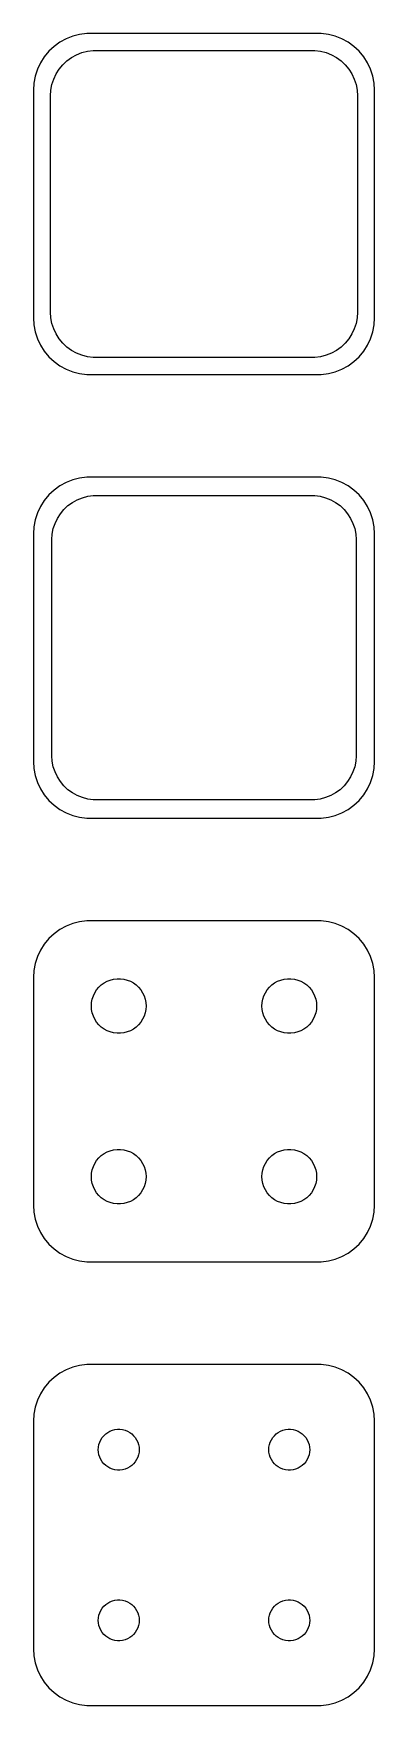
# Model space of a CAD drawing. Header units: metres. Extents: x -15 to 15, y 102 to 249.
import ezdxf

# ---------------------------------------------------------------- set-up
doc = ezdxf.new("R2010")
doc.units = ezdxf.units.M

msp = doc.modelspace()

# ---------------------------------------------------------------- linework, layer by layer
for p, q in [((-12.1289, 248.524), (-12.6791, 248.222)), ((-11.5451, 248.755), (-12.1289, 248.524)), ((-10.9369, 248.911), (-11.5451, 248.755)), ((-10.3139, 248.99), (-10.9369, 248.911)), ((10.3139, 248.99), (-10.3139, 248.99)), ((10.9369, 248.911), (10.3139, 248.99)), ((11.5451, 248.755), (10.9369, 248.911)), ((12.1289, 248.524), (11.5451, 248.755)), ((12.6791, 248.222), (12.1289, 248.524)), ((-14.0451, 246.939), (-14.3815, 246.409)), ((-13.6448, 247.423), (-14.0451, 246.939)), ((-13.1871, 247.853), (-13.6448, 247.423)), ((-12.6791, 248.222), (-13.1871, 247.853)), ((-11.6433, 246.877), (-11.2031, 247.119)), ((-11.2031, 247.119), (-10.7361, 247.304)), ((-10.7361, 247.304), (-10.2495, 247.429)), ((-10.2495, 247.429), (-9.75116, 247.492)), ((-9.75116, 247.492), (9.75116, 247.492)), ((9.75116, 247.492), (10.2495, 247.429)), ((10.2495, 247.429), (10.7361, 247.304)), ((10.7361, 247.304), (11.2031, 247.119)), ((11.2031, 247.119), (11.6433, 246.877)), ((13.1871, 247.853), (12.6791, 248.222)), ((13.6448, 247.423), (13.1871, 247.853)), ((14.0451, 246.939), (13.6448, 247.423)), ((14.3815, 246.409), (14.0451, 246.939)), ((-14.6489, 245.841), (-14.8429, 245.243)), ((-14.3815, 246.409), (-14.6489, 245.841)), ((-13.0052, 245.427), (-12.7361, 245.851)), ((-12.7361, 245.851), (-12.4159, 246.238)), ((-12.4159, 246.238), (-12.0497, 246.582)), ((-12.0497, 246.582), (-11.6433, 246.877)), ((11.6433, 246.877), (12.0497, 246.582)), ((12.0497, 246.582), (12.4159, 246.238)), ((12.4159, 246.238), (12.7361, 245.851)), ((12.7361, 245.851), (13.0052, 245.427)), ((14.6489, 245.841), (14.3815, 246.409)), ((14.8429, 245.243), (14.6489, 245.841)), ((-14.9606, 244.627), (-15, 244)), ((-15, 244), (-15, 224)), ((-14.8429, 245.243), (-14.9606, 244.627)), ((-13.5, 243.5), (-13.4684, 244.001)), ((-13.4684, 244.001), (-13.3743, 244.495)), ((-13.3743, 244.495), (-13.2191, 244.972)), ((-13.2191, 244.972), (-13.0052, 245.427)), ((13.0052, 245.427), (13.2191, 244.972)), ((13.2191, 244.972), (13.3743, 244.495)), ((13.3743, 244.495), (13.4684, 244.001)), ((13.4684, 244.001), (13.5, 243.5)), ((14.9606, 244.627), (14.8429, 245.243)), ((15, 244), (14.9606, 244.627)), ((15, 224), (15, 244)), ((-13.5, 224.5), (-13.5, 243.5)), ((13.5, 243.5), (13.5, 224.5)), ((-15, 224), (-14.9606, 223.373)), ((-13.4684, 223.999), (-13.5, 224.5)), ((-13.3743, 223.505), (-13.4684, 223.999)), ((-13.2191, 223.028), (-13.3743, 223.505)), ((13.3743, 223.505), (13.2191, 223.028)), ((13.4684, 223.999), (13.3743, 223.505)), ((13.5, 224.5), (13.4684, 223.999)), ((14.9606, 223.373), (15, 224)), ((-14.9606, 223.373), (-14.8429, 222.757)), ((-14.8429, 222.757), (-14.6489, 222.159)), ((-14.6489, 222.159), (-14.3815, 221.591)), ((-13.0052, 222.573), (-13.2191, 223.028)), ((-12.7361, 222.149), (-13.0052, 222.573)), ((-12.4159, 221.762), (-12.7361, 222.149)), ((12.7361, 222.149), (12.4159, 221.762)), ((13.0052, 222.573), (12.7361, 222.149)), ((13.2191, 223.028), (13.0052, 222.573)), ((14.3815, 221.591), (14.6489, 222.159)), ((14.6489, 222.159), (14.8429, 222.757)), ((14.8429, 222.757), (14.9606, 223.373)), ((-14.3815, 221.591), (-14.0451, 221.061)), ((-14.0451, 221.061), (-13.6448, 220.577)), ((-13.6448, 220.577), (-13.1871, 220.147)), ((-12.0497, 221.418), (-12.4159, 221.762)), ((-11.6433, 221.123), (-12.0497, 221.418)), ((-11.2031, 220.881), (-11.6433, 221.123)), ((-10.7361, 220.696), (-11.2031, 220.881)), ((-10.2495, 220.571), (-10.7361, 220.696)), ((-9.75116, 220.508), (-10.2495, 220.571)), ((9.75116, 220.508), (-9.75116, 220.508)), ((10.2495, 220.571), (9.75116, 220.508)), ((10.7361, 220.696), (10.2495, 220.571)), ((11.2031, 220.881), (10.7361, 220.696)), ((11.6433, 221.123), (11.2031, 220.881)), ((12.0497, 221.418), (11.6433, 221.123)), ((12.4159, 221.762), (12.0497, 221.418)), ((13.1871, 220.147), (13.6448, 220.577)), ((13.6448, 220.577), (14.0451, 221.061)), ((14.0451, 221.061), (14.3815, 221.591)), ((-13.1871, 220.147), (-12.6791, 219.778)), ((-12.6791, 219.778), (-12.1289, 219.476)), ((-12.1289, 219.476), (-11.5451, 219.245)), ((-11.5451, 219.245), (-10.9369, 219.089)), ((-10.9369, 219.089), (-10.3139, 219.01)), ((-10.3139, 219.01), (10.3139, 219.01)), ((10.3139, 219.01), (10.9369, 219.089)), ((10.9369, 219.089), (11.5451, 219.245)), ((11.5451, 219.245), (12.1289, 219.476)), ((12.1289, 219.476), (12.6791, 219.778)), ((12.6791, 219.778), (13.1871, 220.147)), ((-13.1871, 208.853), (-13.6448, 208.423)), ((-12.6791, 209.222), (-13.1871, 208.853)), ((-12.1289, 209.524), (-12.6791, 209.222)), ((-11.5451, 209.755), (-12.1289, 209.524)), ((-10.9369, 209.911), (-11.5451, 209.755)), ((-10.3139, 209.99), (-10.9369, 209.911)), ((10.3139, 209.99), (-10.3139, 209.99)), ((10.9369, 209.911), (10.3139, 209.99)), ((11.5451, 209.755), (10.9369, 209.911)), ((12.1289, 209.524), (11.5451, 209.755)), ((12.6791, 209.222), (12.1289, 209.524)), ((13.1871, 208.853), (12.6791, 209.222)), ((13.6448, 208.423), (13.1871, 208.853)), ((-14.3815, 207.409), (-14.6489, 206.841)), ((-14.0451, 207.939), (-14.3815, 207.409)), ((-13.6448, 208.423), (-14.0451, 207.939)), ((-12.323, 207.151), (-11.9685, 207.484)), ((-11.9685, 207.484), (-11.5751, 207.77)), ((-11.5751, 207.77), (-11.1489, 208.004)), ((-11.1489, 208.004), (-10.6967, 208.183)), ((-10.6967, 208.183), (-10.2256, 208.304)), ((-10.2256, 208.304), (-9.74316, 208.365)), ((-9.74316, 208.365), (9.74316, 208.365)), ((9.74316, 208.365), (10.2256, 208.304)), ((10.2256, 208.304), (10.6967, 208.183)), ((10.6967, 208.183), (11.1489, 208.004)), ((11.1489, 208.004), (11.5751, 207.77)), ((11.5751, 207.77), (11.9685, 207.484)), ((11.9685, 207.484), (12.323, 207.151)), ((14.0451, 207.939), (13.6448, 208.423)), ((14.3815, 207.409), (14.0451, 207.939)), ((14.6489, 206.841), (14.3815, 207.409)), ((-14.8429, 206.243), (-14.9606, 205.627)), ((-14.6489, 206.841), (-14.8429, 206.243)), ((-13.251, 205.463), (-13.1007, 205.926)), ((-13.1007, 205.926), (-12.8936, 206.366)), ((-12.8936, 206.366), (-12.633, 206.776)), ((-12.633, 206.776), (-12.323, 207.151)), ((12.323, 207.151), (12.633, 206.776)), ((12.633, 206.776), (12.8936, 206.366)), ((12.8936, 206.366), (13.1007, 205.926)), ((13.1007, 205.926), (13.251, 205.463)), ((14.8429, 206.243), (14.6489, 206.841)), ((14.9606, 205.627), (14.8429, 206.243)), ((-14.9606, 205.627), (-15, 205)), ((-15, 205), (-15, 185)), ((-13.3726, 204.5), (-13.3421, 204.985)), ((-13.3726, 185.5), (-13.3726, 204.5)), ((-13.3421, 204.985), (-13.251, 205.463)), ((13.251, 205.463), (13.3421, 204.985)), ((13.3421, 204.985), (13.3726, 204.5)), ((13.3726, 204.5), (13.3726, 185.5)), ((15, 205), (14.9606, 205.627)), ((15, 185), (15, 205)), ((-13.3421, 185.015), (-13.3726, 185.5)), ((13.3726, 185.5), (13.3421, 185.015)), ((-15, 185), (-14.9606, 184.373)), ((-14.9606, 184.373), (-14.8429, 183.757)), ((-14.8429, 183.757), (-14.6489, 183.159)), ((-13.251, 184.537), (-13.3421, 185.015)), ((-13.1007, 184.074), (-13.251, 184.537)), ((-12.8936, 183.634), (-13.1007, 184.074)), ((13.1007, 184.074), (12.8936, 183.634)), ((13.251, 184.537), (13.1007, 184.074)), ((13.3421, 185.015), (13.251, 184.537)), ((14.6489, 183.159), (14.8429, 183.757)), ((14.8429, 183.757), (14.9606, 184.373)), ((14.9606, 184.373), (15, 185)), ((-14.6489, 183.159), (-14.3815, 182.591)), ((-14.3815, 182.591), (-14.0451, 182.061)), ((-12.633, 183.224), (-12.8936, 183.634)), ((-12.323, 182.849), (-12.633, 183.224)), ((-11.9685, 182.516), (-12.323, 182.849)), ((-11.5751, 182.23), (-11.9685, 182.516)), ((11.9685, 182.516), (11.5751, 182.23)), ((12.323, 182.849), (11.9685, 182.516)), ((12.633, 183.224), (12.323, 182.849)), ((12.8936, 183.634), (12.633, 183.224)), ((14.0451, 182.061), (14.3815, 182.591)), ((14.3815, 182.591), (14.6489, 183.159)), ((-14.0451, 182.061), (-13.6448, 181.577)), ((-13.6448, 181.577), (-13.1871, 181.147)), ((-13.1871, 181.147), (-12.6791, 180.778)), ((-11.1489, 181.996), (-11.5751, 182.23)), ((-10.6967, 181.817), (-11.1489, 181.996)), ((-10.2256, 181.696), (-10.6967, 181.817)), ((-9.74316, 181.635), (-10.2256, 181.696)), ((9.74316, 181.635), (-9.74316, 181.635)), ((10.2256, 181.696), (9.74316, 181.635)), ((10.6967, 181.817), (10.2256, 181.696)), ((11.1489, 181.996), (10.6967, 181.817)), ((11.5751, 182.23), (11.1489, 181.996)), ((12.6791, 180.778), (13.1871, 181.147)), ((13.1871, 181.147), (13.6448, 181.577)), ((13.6448, 181.577), (14.0451, 182.061)), ((-12.6791, 180.778), (-12.1289, 180.476)), ((-12.1289, 180.476), (-11.5451, 180.245)), ((-11.5451, 180.245), (-10.9369, 180.089)), ((-10.9369, 180.089), (-10.3139, 180.01)), ((-10.3139, 180.01), (10.3139, 180.01)), ((10.3139, 180.01), (10.9369, 180.089)), ((10.9369, 180.089), (11.5451, 180.245)), ((11.5451, 180.245), (12.1289, 180.476)), ((12.1289, 180.476), (12.6791, 180.778)), ((-12.1289, 170.524), (-12.6791, 170.222)), ((-11.5451, 170.755), (-12.1289, 170.524)), ((-10.9369, 170.911), (-11.5451, 170.755)), ((-10.3139, 170.99), (-10.9369, 170.911)), ((10.3139, 170.99), (-10.3139, 170.99)), ((10.9369, 170.911), (10.3139, 170.99)), ((11.5451, 170.755), (10.9369, 170.911)), ((12.1289, 170.524), (11.5451, 170.755)), ((12.6791, 170.222), (12.1289, 170.524)), ((-13.6448, 169.423), (-14.0451, 168.939)), ((-13.1871, 169.853), (-13.6448, 169.423)), ((-12.6791, 170.222), (-13.1871, 169.853)), ((13.1871, 169.853), (12.6791, 170.222)), ((13.6448, 169.423), (13.1871, 169.853)), ((14.0451, 168.939), (13.6448, 169.423)), ((-14.6489, 167.841), (-14.8429, 167.243)), ((-14.3815, 168.409), (-14.6489, 167.841)), ((-14.0451, 168.939), (-14.3815, 168.409)), ((14.3815, 168.409), (14.0451, 168.939)), ((14.6489, 167.841), (14.3815, 168.409)), ((14.8429, 167.243), (14.6489, 167.841)), ((-14.9606, 166.627), (-15, 166)), ((-14.8429, 167.243), (-14.9606, 166.627)), ((14.9606, 166.627), (14.8429, 167.243)), ((15, 166), (14.9606, 166.627)), ((-15, 166), (-15, 146)), ((-9.73146, 164.383), (-9.60313, 164.656)), ((-9.60313, 164.656), (-9.44164, 164.911)), ((-9.44164, 164.911), (-9.24951, 165.143)), ((-9.24951, 165.143), (-9.02982, 165.349)), ((-9.02982, 165.349), (-8.78598, 165.526)), ((-8.78598, 165.526), (-8.52187, 165.672)), ((-8.52187, 165.672), (-8.24164, 165.783)), ((-8.24164, 165.783), (-7.94971, 165.857)), ((-7.94971, 165.857), (-7.6507, 165.895)), ((-7.6507, 165.895), (-7.34929, 165.895)), ((-7.34929, 165.895), (-7.05028, 165.857)), ((-7.05028, 165.857), (-6.75835, 165.783)), ((-6.75835, 165.783), (-6.47812, 165.672)), ((-6.47812, 165.672), (-6.214, 165.526)), ((-6.214, 165.526), (-5.97017, 165.349)), ((-5.97017, 165.349), (-5.75047, 165.143)), ((-5.75047, 165.143), (-5.55835, 164.911)), ((-5.55835, 164.911), (-5.39685, 164.656)), ((-5.39685, 164.656), (-5.26852, 164.383)), ((5.26852, 164.383), (5.39685, 164.656)), ((5.39685, 164.656), (5.55835, 164.911)), ((5.55835, 164.911), (5.75047, 165.143)), ((5.75047, 165.143), (5.97017, 165.349)), ((5.97017, 165.349), (6.214, 165.526)), ((6.214, 165.526), (6.47812, 165.672)), ((6.47812, 165.672), (6.75835, 165.783)), ((6.75835, 165.783), (7.05028, 165.857)), ((7.05028, 165.857), (7.34929, 165.895)), ((7.34929, 165.895), (7.6507, 165.895)), ((7.6507, 165.895), (7.94971, 165.857)), ((7.94971, 165.857), (8.24164, 165.783)), ((8.24164, 165.783), (8.52187, 165.672)), ((8.52187, 165.672), (8.78598, 165.526)), ((8.78598, 165.526), (9.02982, 165.349)), ((9.02982, 165.349), (9.24951, 165.143)), ((9.24951, 165.143), (9.44164, 164.911)), ((9.44164, 164.911), (9.60313, 164.656)), ((9.60313, 164.656), (9.73146, 164.383)), ((15, 146), (15, 166)), ((-9.89999, 163.5), (-9.88107, 163.801)), ((-9.88107, 163.199), (-9.89999, 163.5)), ((-9.88107, 163.801), (-9.82458, 164.097)), ((-9.82458, 162.903), (-9.88107, 163.199)), ((-9.82458, 164.097), (-9.73146, 164.383)), ((-5.26852, 164.383), (-5.1754, 164.097)), ((-5.1754, 164.097), (-5.11891, 163.801)), ((-5.11891, 163.199), (-5.1754, 162.903)), ((-5.11891, 163.801), (-5.09999, 163.5)), ((-5.09999, 163.5), (-5.11891, 163.199)), ((5.09999, 163.5), (5.11891, 163.801)), ((5.11891, 163.199), (5.09999, 163.5)), ((5.11891, 163.801), (5.1754, 164.097)), ((5.1754, 162.903), (5.11891, 163.199)), ((5.1754, 164.097), (5.26852, 164.383)), ((9.73146, 164.383), (9.82458, 164.097)), ((9.82458, 164.097), (9.88107, 163.801)), ((9.88107, 163.199), (9.82458, 162.903)), ((9.88107, 163.801), (9.89999, 163.5)), ((9.89999, 163.5), (9.88107, 163.199)), ((-9.73146, 162.617), (-9.82458, 162.903)), ((-9.60313, 162.344), (-9.73146, 162.617)), ((-9.44164, 162.089), (-9.60313, 162.344)), ((-9.24951, 161.857), (-9.44164, 162.089)), ((-9.02982, 161.651), (-9.24951, 161.857)), ((-5.75047, 161.857), (-5.97017, 161.651)), ((-5.55835, 162.089), (-5.75047, 161.857)), ((-5.39685, 162.344), (-5.55835, 162.089)), ((-5.26852, 162.617), (-5.39685, 162.344)), ((-5.1754, 162.903), (-5.26852, 162.617)), ((5.26852, 162.617), (5.1754, 162.903)), ((5.39685, 162.344), (5.26852, 162.617)), ((5.55835, 162.089), (5.39685, 162.344)), ((5.75047, 161.857), (5.55835, 162.089)), ((5.97017, 161.651), (5.75047, 161.857)), ((9.24951, 161.857), (9.02982, 161.651)), ((9.44164, 162.089), (9.24951, 161.857)), ((9.60313, 162.344), (9.44164, 162.089)), ((9.73146, 162.617), (9.60313, 162.344)), ((9.82458, 162.903), (9.73146, 162.617)), ((-8.78598, 161.474), (-9.02982, 161.651)), ((-8.52187, 161.328), (-8.78598, 161.474)), ((-8.24164, 161.217), (-8.52187, 161.328)), ((-7.94971, 161.143), (-8.24164, 161.217)), ((-7.6507, 161.105), (-7.94971, 161.143)), ((-7.34929, 161.105), (-7.6507, 161.105)), ((-7.05028, 161.143), (-7.34929, 161.105)), ((-6.75835, 161.217), (-7.05028, 161.143)), ((-6.47812, 161.328), (-6.75835, 161.217)), ((-6.214, 161.474), (-6.47812, 161.328)), ((-5.97017, 161.651), (-6.214, 161.474)), ((6.214, 161.474), (5.97017, 161.651)), ((6.47812, 161.328), (6.214, 161.474)), ((6.75835, 161.217), (6.47812, 161.328)), ((7.05028, 161.143), (6.75835, 161.217)), ((7.34929, 161.105), (7.05028, 161.143)), ((7.6507, 161.105), (7.34929, 161.105)), ((7.94971, 161.143), (7.6507, 161.105)), ((8.24164, 161.217), (7.94971, 161.143)), ((8.52187, 161.328), (8.24164, 161.217)), ((8.78598, 161.474), (8.52187, 161.328)), ((9.02982, 161.651), (8.78598, 161.474)), ((-9.44164, 149.911), (-9.24951, 150.143)), ((-9.24951, 150.143), (-9.02982, 150.349)), ((-9.02982, 150.349), (-8.78598, 150.526)), ((-8.78598, 150.526), (-8.52187, 150.672)), ((-8.52187, 150.672), (-8.24164, 150.783)), ((-8.24164, 150.783), (-7.94971, 150.857)), ((-7.94971, 150.857), (-7.6507, 150.895)), ((-7.6507, 150.895), (-7.34929, 150.895)), ((-7.34929, 150.895), (-7.05028, 150.857)), ((-7.05028, 150.857), (-6.75835, 150.783)), ((-6.75835, 150.783), (-6.47812, 150.672)), ((-6.47812, 150.672), (-6.214, 150.526)), ((-6.214, 150.526), (-5.97017, 150.349)), ((-5.97017, 150.349), (-5.75047, 150.143)), ((-5.75047, 150.143), (-5.55835, 149.911)), ((5.55835, 149.911), (5.75047, 150.143)), ((5.75047, 150.143), (5.97017, 150.349)), ((5.97017, 150.349), (6.214, 150.526)), ((6.214, 150.526), (6.47812, 150.672)), ((6.47812, 150.672), (6.75835, 150.783)), ((6.75835, 150.783), (7.05028, 150.857)), ((7.05028, 150.857), (7.34929, 150.895)), ((7.34929, 150.895), (7.6507, 150.895)), ((7.6507, 150.895), (7.94971, 150.857)), ((7.94971, 150.857), (8.24164, 150.783)), ((8.24164, 150.783), (8.52187, 150.672)), ((8.52187, 150.672), (8.78598, 150.526)), ((8.78598, 150.526), (9.02982, 150.349)), ((9.02982, 150.349), (9.24951, 150.143)), ((9.24951, 150.143), (9.44164, 149.911)), ((-9.89999, 148.5), (-9.88107, 148.801)), ((-9.88107, 148.199), (-9.89999, 148.5)), ((-9.88107, 148.801), (-9.82458, 149.097)), ((-9.82458, 149.097), (-9.73146, 149.383)), ((-9.73146, 149.383), (-9.60313, 149.656)), ((-9.60313, 149.656), (-9.44164, 149.911)), ((-5.55835, 149.911), (-5.39685, 149.656)), ((-5.39685, 149.656), (-5.26852, 149.383)), ((-5.26852, 149.383), (-5.1754, 149.097)), ((-5.1754, 149.097), (-5.11891, 148.801)), ((-5.11891, 148.801), (-5.09999, 148.5)), ((-5.09999, 148.5), (-5.11891, 148.199)), ((5.09999, 148.5), (5.11891, 148.801)), ((5.11891, 148.199), (5.09999, 148.5)), ((5.11891, 148.801), (5.1754, 149.097)), ((5.1754, 149.097), (5.26852, 149.383)), ((5.26852, 149.383), (5.39685, 149.656)), ((5.39685, 149.656), (5.55835, 149.911)), ((9.44164, 149.911), (9.60313, 149.656)), ((9.60313, 149.656), (9.73146, 149.383)), ((9.73146, 149.383), (9.82458, 149.097)), ((9.82458, 149.097), (9.88107, 148.801)), ((9.88107, 148.801), (9.89999, 148.5)), ((9.89999, 148.5), (9.88107, 148.199)), ((-9.82458, 147.903), (-9.88107, 148.199)), ((-9.73146, 147.617), (-9.82458, 147.903)), ((-9.60313, 147.344), (-9.73146, 147.617)), ((-9.44164, 147.089), (-9.60313, 147.344)), ((-9.24951, 146.857), (-9.44164, 147.089)), ((-5.55835, 147.089), (-5.75047, 146.857)), ((-5.39685, 147.344), (-5.55835, 147.089)), ((-5.26852, 147.617), (-5.39685, 147.344)), ((-5.1754, 147.903), (-5.26852, 147.617)), ((-5.11891, 148.199), (-5.1754, 147.903)), ((5.1754, 147.903), (5.11891, 148.199)), ((5.26852, 147.617), (5.1754, 147.903)), ((5.39685, 147.344), (5.26852, 147.617)), ((5.55835, 147.089), (5.39685, 147.344)), ((5.75047, 146.857), (5.55835, 147.089)), ((9.44164, 147.089), (9.24951, 146.857)), ((9.60313, 147.344), (9.44164, 147.089)), ((9.73146, 147.617), (9.60313, 147.344)), ((9.82458, 147.903), (9.73146, 147.617)), ((9.88107, 148.199), (9.82458, 147.903)), ((-15, 146), (-14.9606, 145.373)), ((-9.02982, 146.651), (-9.24951, 146.857)), ((-8.78598, 146.474), (-9.02982, 146.651)), ((-8.52187, 146.328), (-8.78598, 146.474)), ((-8.24164, 146.217), (-8.52187, 146.328)), ((-7.94971, 146.143), (-8.24164, 146.217)), ((-7.6507, 146.105), (-7.94971, 146.143)), ((-7.34929, 146.105), (-7.6507, 146.105)), ((-7.05028, 146.143), (-7.34929, 146.105)), ((-6.75835, 146.217), (-7.05028, 146.143)), ((-6.47812, 146.328), (-6.75835, 146.217)), ((-6.214, 146.474), (-6.47812, 146.328)), ((-5.97017, 146.651), (-6.214, 146.474)), ((-5.75047, 146.857), (-5.97017, 146.651)), ((5.97017, 146.651), (5.75047, 146.857)), ((6.214, 146.474), (5.97017, 146.651)), ((6.47812, 146.328), (6.214, 146.474)), ((6.75835, 146.217), (6.47812, 146.328)), ((7.05028, 146.143), (6.75835, 146.217)), ((7.34929, 146.105), (7.05028, 146.143)), ((7.6507, 146.105), (7.34929, 146.105)), ((7.94971, 146.143), (7.6507, 146.105)), ((8.24164, 146.217), (7.94971, 146.143)), ((8.52187, 146.328), (8.24164, 146.217)), ((8.78598, 146.474), (8.52187, 146.328)), ((9.02982, 146.651), (8.78598, 146.474)), ((9.24951, 146.857), (9.02982, 146.651)), ((14.9606, 145.373), (15, 146)), ((-14.9606, 145.373), (-14.8429, 144.757)), ((-14.8429, 144.757), (-14.6489, 144.159)), ((-14.6489, 144.159), (-14.3815, 143.591)), ((14.3815, 143.591), (14.6489, 144.159)), ((14.6489, 144.159), (14.8429, 144.757)), ((14.8429, 144.757), (14.9606, 145.373)), ((-14.3815, 143.591), (-14.0451, 143.061)), ((-14.0451, 143.061), (-13.6448, 142.577)), ((-13.6448, 142.577), (-13.1871, 142.147)), ((13.1871, 142.147), (13.6448, 142.577)), ((13.6448, 142.577), (14.0451, 143.061)), ((14.0451, 143.061), (14.3815, 143.591)), ((-13.1871, 142.147), (-12.6791, 141.778)), ((-12.6791, 141.778), (-12.1289, 141.476)), ((-12.1289, 141.476), (-11.5451, 141.245)), ((-11.5451, 141.245), (-10.9369, 141.089)), ((10.9369, 141.089), (11.5451, 141.245)), ((11.5451, 141.245), (12.1289, 141.476)), ((12.1289, 141.476), (12.6791, 141.778)), ((12.6791, 141.778), (13.1871, 142.147)), ((-10.9369, 141.089), (-10.3139, 141.01)), ((-10.3139, 141.01), (10.3139, 141.01)), ((10.3139, 141.01), (10.9369, 141.089)), ((-13.1871, 130.853), (-13.6448, 130.423)), ((-12.6791, 131.222), (-13.1871, 130.853)), ((-12.1289, 131.524), (-12.6791, 131.222)), ((-11.5451, 131.755), (-12.1289, 131.524)), ((-10.9369, 131.911), (-11.5451, 131.755)), ((-10.3139, 131.99), (-10.9369, 131.911)), ((10.3139, 131.99), (-10.3139, 131.99)), ((10.9369, 131.911), (10.3139, 131.99)), ((11.5451, 131.755), (10.9369, 131.911)), ((12.1289, 131.524), (11.5451, 131.755)), ((12.6791, 131.222), (12.1289, 131.524)), ((13.1871, 130.853), (12.6791, 131.222)), ((13.6448, 130.423), (13.1871, 130.853)), ((-14.3815, 129.409), (-14.6489, 128.841)), ((-14.0451, 129.939), (-14.3815, 129.409)), ((-13.6448, 130.423), (-14.0451, 129.939)), ((14.0451, 129.939), (13.6448, 130.423)), ((14.3815, 129.409), (14.0451, 129.939)), ((14.6489, 128.841), (14.3815, 129.409)), ((-14.8429, 128.243), (-14.9606, 127.627)), ((-14.6489, 128.841), (-14.8429, 128.243)), ((14.8429, 128.243), (14.6489, 128.841)), ((14.9606, 127.627), (14.8429, 128.243)), ((-14.9606, 127.627), (-15, 127)), ((-15, 127), (-15, 107)), ((15, 127), (14.9606, 127.627)), ((15, 107), (15, 127)), ((-9.2858, 124.726), (-9.24344, 124.948)), ((-9.24344, 124.948), (-9.17358, 125.163)), ((-9.17358, 125.163), (-9.07735, 125.367)), ((-9.07735, 125.367), (-8.95622, 125.558)), ((-8.95622, 125.558), (-8.81213, 125.732)), ((-8.81213, 125.732), (-8.64735, 125.887)), ((-8.64735, 125.887), (-8.46448, 126.02)), ((-8.46448, 126.02), (-8.26639, 126.129)), ((-8.26639, 126.129), (-8.05623, 126.212)), ((-8.05623, 126.212), (-7.83728, 126.268)), ((-7.83728, 126.268), (-7.61302, 126.296)), ((-7.61302, 126.296), (-7.38696, 126.296)), ((-7.38696, 126.296), (-7.1627, 126.268)), ((-7.1627, 126.268), (-6.94376, 126.212)), ((-6.94376, 126.212), (-6.7336, 126.129)), ((-6.7336, 126.129), (-6.53551, 126.02)), ((-6.53551, 126.02), (-6.35263, 125.887)), ((-6.35263, 125.887), (-6.18785, 125.732)), ((-6.18785, 125.732), (-6.04376, 125.558)), ((-6.04376, 125.558), (-5.92264, 125.367)), ((-5.92264, 125.367), (-5.8264, 125.163)), ((-5.8264, 125.163), (-5.75655, 124.948)), ((-5.75655, 124.948), (-5.71419, 124.726)), ((5.71419, 124.726), (5.75655, 124.948)), ((5.75655, 124.948), (5.8264, 125.163)), ((5.8264, 125.163), (5.92264, 125.367)), ((5.92264, 125.367), (6.04376, 125.558)), ((6.04376, 125.558), (6.18785, 125.732)), ((6.18785, 125.732), (6.35263, 125.887)), ((6.35263, 125.887), (6.53551, 126.02)), ((6.53551, 126.02), (6.7336, 126.129)), ((6.7336, 126.129), (6.94376, 126.212)), ((6.94376, 126.212), (7.1627, 126.268)), ((7.1627, 126.268), (7.38696, 126.296)), ((7.38696, 126.296), (7.61302, 126.296)), ((7.61302, 126.296), (7.83728, 126.268)), ((7.83728, 126.268), (8.05623, 126.212)), ((8.05623, 126.212), (8.26639, 126.129)), ((8.26639, 126.129), (8.46448, 126.02)), ((8.46448, 126.02), (8.64735, 125.887)), ((8.64735, 125.887), (8.81213, 125.732)), ((8.81213, 125.732), (8.95622, 125.558)), ((8.95622, 125.558), (9.07735, 125.367)), ((9.07735, 125.367), (9.17358, 125.163)), ((9.17358, 125.163), (9.24344, 124.948)), ((9.24344, 124.948), (9.2858, 124.726)), ((-9.29999, 124.5), (-9.2858, 124.726)), ((-9.2858, 124.274), (-9.29999, 124.5)), ((-9.24344, 124.052), (-9.2858, 124.274)), ((-9.17358, 123.837), (-9.24344, 124.052)), ((-9.07735, 123.633), (-9.17358, 123.837)), ((-8.95622, 123.442), (-9.07735, 123.633)), ((-5.92264, 123.633), (-6.04376, 123.442)), ((-5.8264, 123.837), (-5.92264, 123.633)), ((-5.75655, 124.052), (-5.8264, 123.837)), ((-5.71419, 124.274), (-5.75655, 124.052)), ((-5.71419, 124.726), (-5.7, 124.5)), ((-5.7, 124.5), (-5.71419, 124.274)), ((5.7, 124.5), (5.71419, 124.726)), ((5.71419, 124.274), (5.7, 124.5)), ((5.75655, 124.052), (5.71419, 124.274)), ((5.8264, 123.837), (5.75655, 124.052)), ((5.92264, 123.633), (5.8264, 123.837)), ((6.04376, 123.442), (5.92264, 123.633)), ((9.07735, 123.633), (8.95622, 123.442)), ((9.17358, 123.837), (9.07735, 123.633)), ((9.24344, 124.052), (9.17358, 123.837)), ((9.2858, 124.274), (9.24344, 124.052)), ((9.2858, 124.726), (9.29999, 124.5)), ((9.29999, 124.5), (9.2858, 124.274)), ((-8.81213, 123.268), (-8.95622, 123.442)), ((-8.64735, 123.113), (-8.81213, 123.268)), ((-8.46448, 122.98), (-8.64735, 123.113)), ((-8.26639, 122.871), (-8.46448, 122.98)), ((-8.05623, 122.788), (-8.26639, 122.871)), ((-7.83728, 122.732), (-8.05623, 122.788)), ((-7.61302, 122.704), (-7.83728, 122.732)), ((-7.38696, 122.704), (-7.61302, 122.704)), ((-7.1627, 122.732), (-7.38696, 122.704)), ((-6.94376, 122.788), (-7.1627, 122.732)), ((-6.7336, 122.871), (-6.94376, 122.788)), ((-6.53551, 122.98), (-6.7336, 122.871)), ((-6.35263, 123.113), (-6.53551, 122.98)), ((-6.18785, 123.268), (-6.35263, 123.113)), ((-6.04376, 123.442), (-6.18785, 123.268)), ((6.18785, 123.268), (6.04376, 123.442)), ((6.35263, 123.113), (6.18785, 123.268)), ((6.53551, 122.98), (6.35263, 123.113)), ((6.7336, 122.871), (6.53551, 122.98)), ((6.94376, 122.788), (6.7336, 122.871)), ((7.1627, 122.732), (6.94376, 122.788)), ((7.38696, 122.704), (7.1627, 122.732)), ((7.61302, 122.704), (7.38696, 122.704)), ((7.83728, 122.732), (7.61302, 122.704)), ((8.05623, 122.788), (7.83728, 122.732)), ((8.26639, 122.871), (8.05623, 122.788)), ((8.46448, 122.98), (8.26639, 122.871)), ((8.64735, 123.113), (8.46448, 122.98)), ((8.81213, 123.268), (8.64735, 123.113)), ((8.95622, 123.442), (8.81213, 123.268)), ((-9.17358, 110.163), (-9.07735, 110.367)), ((-9.07735, 110.367), (-8.95622, 110.558)), ((-8.95622, 110.558), (-8.81213, 110.732)), ((-8.81213, 110.732), (-8.64735, 110.887)), ((-8.64735, 110.887), (-8.46448, 111.02)), ((-8.46448, 111.02), (-8.26639, 111.129)), ((-8.26639, 111.129), (-8.05623, 111.212)), ((-8.05623, 111.212), (-7.83728, 111.268)), ((-7.83728, 111.268), (-7.61302, 111.296)), ((-7.61302, 111.296), (-7.38696, 111.296)), ((-7.38696, 111.296), (-7.1627, 111.268)), ((-7.1627, 111.268), (-6.94376, 111.212)), ((-6.94376, 111.212), (-6.7336, 111.129)), ((-6.7336, 111.129), (-6.53551, 111.02)), ((-6.53551, 111.02), (-6.35263, 110.887)), ((-6.35263, 110.887), (-6.18785, 110.732)), ((-6.18785, 110.732), (-6.04376, 110.558)), ((-6.04376, 110.558), (-5.92264, 110.367)), ((-5.92264, 110.367), (-5.8264, 110.163)), ((5.8264, 110.163), (5.92264, 110.367)), ((5.92264, 110.367), (6.04376, 110.558)), ((6.04376, 110.558), (6.18785, 110.732)), ((6.18785, 110.732), (6.35263, 110.887)), ((6.35263, 110.887), (6.53551, 111.02)), ((6.53551, 111.02), (6.7336, 111.129)), ((6.7336, 111.129), (6.94376, 111.212)), ((6.94376, 111.212), (7.1627, 111.268)), ((7.1627, 111.268), (7.38696, 111.296)), ((7.38696, 111.296), (7.61302, 111.296)), ((7.61302, 111.296), (7.83728, 111.268)), ((7.83728, 111.268), (8.05623, 111.212)), ((8.05623, 111.212), (8.26639, 111.129)), ((8.26639, 111.129), (8.46448, 111.02)), ((8.46448, 111.02), (8.64735, 110.887)), ((8.64735, 110.887), (8.81213, 110.732)), ((8.81213, 110.732), (8.95622, 110.558)), ((8.95622, 110.558), (9.07735, 110.367)), ((9.07735, 110.367), (9.17358, 110.163)), ((-9.29999, 109.5), (-9.2858, 109.726)), ((-9.2858, 109.274), (-9.29999, 109.5)), ((-9.2858, 109.726), (-9.24344, 109.948)), ((-9.24344, 109.052), (-9.2858, 109.274)), ((-9.24344, 109.948), (-9.17358, 110.163)), ((-9.17358, 108.837), (-9.24344, 109.052)), ((-9.07735, 108.633), (-9.17358, 108.837)), ((-5.8264, 108.837), (-5.92264, 108.633)), ((-5.8264, 110.163), (-5.75655, 109.948)), ((-5.75655, 109.052), (-5.8264, 108.837)), ((-5.75655, 109.948), (-5.71419, 109.726)), ((-5.71419, 109.274), (-5.75655, 109.052)), ((-5.71419, 109.726), (-5.7, 109.5)), ((-5.7, 109.5), (-5.71419, 109.274)), ((5.7, 109.5), (5.71419, 109.726)), ((5.71419, 109.274), (5.7, 109.5)), ((5.71419, 109.726), (5.75655, 109.948)), ((5.75655, 109.052), (5.71419, 109.274)), ((5.75655, 109.948), (5.8264, 110.163)), ((5.8264, 108.837), (5.75655, 109.052)), ((5.92264, 108.633), (5.8264, 108.837)), ((9.17358, 108.837), (9.07735, 108.633)), ((9.17358, 110.163), (9.24344, 109.948)), ((9.24344, 109.052), (9.17358, 108.837)), ((9.24344, 109.948), (9.2858, 109.726)), ((9.2858, 109.274), (9.24344, 109.052)), ((9.2858, 109.726), (9.29999, 109.5)), ((9.29999, 109.5), (9.2858, 109.274)), ((-8.95622, 108.442), (-9.07735, 108.633)), ((-8.81213, 108.268), (-8.95622, 108.442)), ((-8.64735, 108.113), (-8.81213, 108.268)), ((-8.46448, 107.98), (-8.64735, 108.113)), ((-8.26639, 107.871), (-8.46448, 107.98)), ((-8.05623, 107.788), (-8.26639, 107.871)), ((-7.83728, 107.732), (-8.05623, 107.788)), ((-7.61302, 107.704), (-7.83728, 107.732)), ((-7.38696, 107.704), (-7.61302, 107.704)), ((-7.1627, 107.732), (-7.38696, 107.704)), ((-6.94376, 107.788), (-7.1627, 107.732)), ((-6.7336, 107.871), (-6.94376, 107.788)), ((-6.53551, 107.98), (-6.7336, 107.871)), ((-6.35263, 108.113), (-6.53551, 107.98)), ((-6.18785, 108.268), (-6.35263, 108.113)), ((-6.04376, 108.442), (-6.18785, 108.268)), ((-5.92264, 108.633), (-6.04376, 108.442)), ((6.04376, 108.442), (5.92264, 108.633)), ((6.18785, 108.268), (6.04376, 108.442)), ((6.35263, 108.113), (6.18785, 108.268)), ((6.53551, 107.98), (6.35263, 108.113)), ((6.7336, 107.871), (6.53551, 107.98)), ((6.94376, 107.788), (6.7336, 107.871)), ((7.1627, 107.732), (6.94376, 107.788)), ((7.38696, 107.704), (7.1627, 107.732)), ((7.61302, 107.704), (7.38696, 107.704)), ((7.83728, 107.732), (7.61302, 107.704)), ((8.05623, 107.788), (7.83728, 107.732)), ((8.26639, 107.871), (8.05623, 107.788)), ((8.46448, 107.98), (8.26639, 107.871)), ((8.64735, 108.113), (8.46448, 107.98)), ((8.81213, 108.268), (8.64735, 108.113)), ((8.95622, 108.442), (8.81213, 108.268)), ((9.07735, 108.633), (8.95622, 108.442)), ((-15, 107), (-14.9606, 106.373)), ((-14.9606, 106.373), (-14.8429, 105.757)), ((14.8429, 105.757), (14.9606, 106.373)), ((14.9606, 106.373), (15, 107)), ((-14.8429, 105.757), (-14.6489, 105.159)), ((-14.6489, 105.159), (-14.3815, 104.591)), ((-14.3815, 104.591), (-14.0451, 104.061)), ((14.0451, 104.061), (14.3815, 104.591)), ((14.3815, 104.591), (14.6489, 105.159)), ((14.6489, 105.159), (14.8429, 105.757)), ((-14.0451, 104.061), (-13.6448, 103.577)), ((-13.6448, 103.577), (-13.1871, 103.147)), ((-13.1871, 103.147), (-12.6791, 102.778)), ((12.6791, 102.778), (13.1871, 103.147)), ((13.1871, 103.147), (13.6448, 103.577)), ((13.6448, 103.577), (14.0451, 104.061)), ((-12.6791, 102.778), (-12.1289, 102.476)), ((-12.1289, 102.476), (-11.5451, 102.245)), ((-11.5451, 102.245), (-10.9369, 102.089)), ((-10.9369, 102.089), (-10.3139, 102.01)), ((-10.3139, 102.01), (10.3139, 102.01)), ((10.3139, 102.01), (10.9369, 102.089)), ((10.9369, 102.089), (11.5451, 102.245)), ((11.5451, 102.245), (12.1289, 102.476)), ((12.1289, 102.476), (12.6791, 102.778))]:
    msp.add_line(p, q)

doc.saveas('drawing.dxf')
